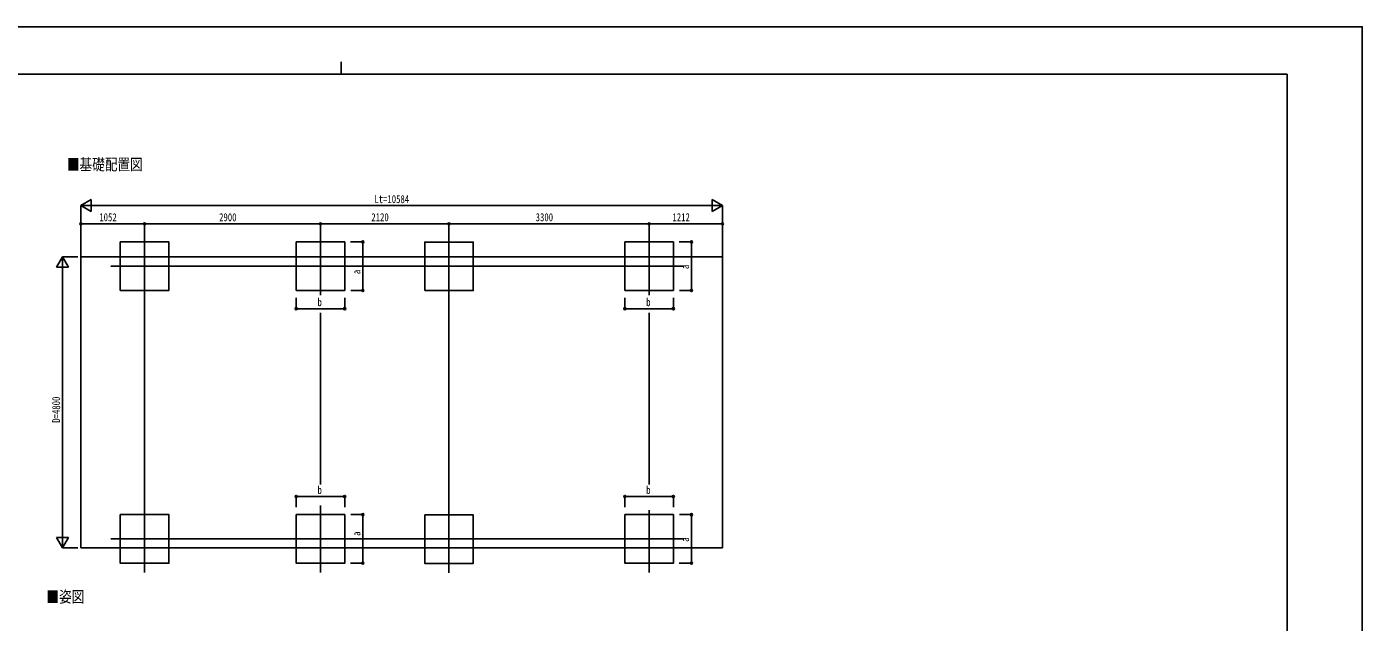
# Model space of a CAD drawing. Units: millimetres, scale not verified. Extents: x -16820 to 16820, y -11880 to 11880.
# Drawn here: x -5205 to 16820, y 2062 to 11880 of the extents above; entities that cross this region are included whole.
import ezdxf
from ezdxf.enums import TextEntityAlignment as Align

# ---------------------------------------------------------------- set-up
doc = ezdxf.new("R2010")
doc.units = ezdxf.units.MM
doc.header["$LTSCALE"] = 40
for name, color, linetype in [('0-2_USER1', 3, 'Continuous'), ('0-3_YKK_12', 2, 'Continuous'), ('0-5_YKK_A1', 4, 'Continuous'), ('0-6_YKK_D', 6, 'Continuous'), ('0-7_YKK_ZWAK', 7, 'Continuous')]:
    doc.layers.add(name, color=color, linetype=linetype)
doc.styles.add('ＭＳ ゴシック', font='')
doc.styles.get('ＭＳ ゴシック').set_extended_font_data('MS Gothic')

msp = doc.modelspace()

# ---------------------------------------------------------------- linework, layer by layer
at = {"layer": '0-3_YKK_12'}
for p, q in [((-3261.3, 8488.08), (-3261.3, 7381.42)), ((-361.3, 8488.08), (-361.3, 7456.42)), ((1758.7, 8485.14), (1758.7, 7378.49)), ((5058.7, 8488.08), (5058.7, 7456.42)), ((-3819.97, 7931.82), (5632.94, 7931.82)), ((-3261.3, 2879.64), (-3261.3, 3986.3)), ((-361.3, 2879.64), (-361.3, 3986.3)), ((1758.7, 2876.71), (1758.7, 3983.36)), ((5058.7, 2879.64), (5058.7, 3911.3)), ((-3819.97, 3435.9), (5632.94, 3435.9))]:
    msp.add_line(p, q, dxfattribs=at)
at = {"layer": '0-5_YKK_A1'}
for p, q in [((-4313.4, 8086.67), (6270.8, 8086.67)), ((-4313.4, 8086.67), (-4313.4, 3286.67)), ((6270.8, 8086.67), (6270.8, 3286.67)), ((6270.8, 3286.67), (-4313.4, 3286.67))]:
    msp.add_line(p, q, dxfattribs=at)
for points in [[(-3661.1, 7531.82), (-2861.1, 7531.82), (-2861.1, 8331.82), (-3661.1, 8331.82)], [(-761.1, 7531.82), (38.9, 7531.82), (38.9, 8331.82), (-761.1, 8331.82)], [(1358.9, 7528.88), (2158.9, 7528.88), (2158.9, 8328.88), (1358.9, 8328.88)], [(4658.9, 7531.82), (5458.9, 7531.82), (5458.9, 8331.82), (4658.9, 8331.82)], [(-3661.1, 3835.9), (-2861.1, 3835.9), (-2861.1, 3035.9), (-3661.1, 3035.9)], [(-761.1, 3835.9), (38.9, 3835.9), (38.9, 3035.9), (-761.1, 3035.9)], [(1358.9, 3832.97), (2158.9, 3832.97), (2158.9, 3032.97), (1358.9, 3032.97)], [(4658.9, 3835.9), (5458.9, 3835.9), (5458.9, 3035.9), (4658.9, 3035.9)]]:
    msp.add_lwpolyline(points, close=True, dxfattribs=at)
at = {"layer": '0-6_YKK_D'}
for p, q in [((-4313.4, 8931.82), (-4140.2, 9031.82)), ((-4140.2, 8831.82), (-4140.2, 9031.82)), ((6270.8, 8931.82), (6097.59, 9031.82)), ((6097.59, 9031.82), (6097.59, 8831.82)), ((-4313.4, 8087.67), (-4313.4, 8932.82)), ((-4313.4, 8931.82), (-4140.2, 8831.82)), ((-4313.4, 8931.82), (-3966.99, 8931.82)), ((-4113.4, 8931.82), (6070.8, 8931.82)), ((6270.8, 8931.82), (5924.39, 8931.82)), ((6270.8, 8931.82), (6097.59, 8831.82)), ((6270.8, 8087.67), (6270.8, 8932.82)), ((-4313.4, 8381.82), (-4313.4, 8632.82)), ((-3261.3, 8631.82), (-4313.4, 8631.82)), ((-3261.3, 8381.82), (-3261.3, 8632.82)), ((-3261.3, 8381.82), (-3261.3, 8632.82)), ((-3261.3, 8631.82), (-361.3, 8631.82)), ((-361.3, 8381.82), (-361.3, 8632.82)), ((-361.3, 8381.82), (-361.3, 8632.82)), ((-361.3, 8631.82), (1758.7, 8631.82)), ((1758.7, 8381.82), (1758.7, 8632.82)), ((1758.7, 8381.82), (1758.7, 8632.82)), ((1758.7, 8631.82), (5058.7, 8631.82)), ((5058.7, 8381.82), (5058.7, 8632.82)), ((5058.7, 8381.82), (5058.7, 8632.82)), ((5058.7, 8631.82), (6270.8, 8631.82)), ((6270.8, 8381.82), (6270.8, 8632.82)), ((134.63, 8331.82), (339.9, 8331.82)), ((338.9, 7531.82), (338.9, 8331.82)), ((5554.63, 8331.82), (5759.9, 8331.82)), ((5758.9, 7531.82), (5758.9, 8331.82)), ((-4613.4, 8086.67), (-4713.4, 7913.46)), ((-4363.5, 8086.67), (-4614.4, 8086.67)), ((-4613.4, 8086.67), (-4513.4, 7913.46)), ((-4613.4, 8086.67), (-4613.4, 7740.26)), ((-4713.4, 7913.46), (-4513.4, 7913.46)), ((-4613.4, 3486.67), (-4613.4, 7886.67)), ((139.72, 7531.82), (339.9, 7531.82)), ((5559.72, 7531.82), (5759.9, 7531.82)), ((-3261.3, 7380.92), (-3261.3, 3986.8)), ((-761.1, 7409.73), (-761.1, 7230.82)), ((38.9, 7407.8), (38.9, 7230.82)), ((1758.7, 7377.99), (1758.7, 3983.86)), ((4658.9, 7409.73), (4658.9, 7230.82)), ((5458.9, 7407.8), (5458.9, 7230.82)), ((-761.1, 7231.82), (38.9, 7231.82)), ((-361.3, 7163.19), (-361.3, 4334.06)), ((4658.9, 7231.82), (5458.9, 7231.82)), ((5058.7, 7163.19), (5058.7, 4334.06)), ((-761.1, 3957.99), (-761.1, 4136.9)), ((-761.1, 4135.9), (38.9, 4135.9)), ((38.9, 3959.92), (38.9, 4136.9)), ((4658.9, 3957.99), (4658.9, 4136.9)), ((4658.9, 4135.9), (5458.9, 4135.9)), ((5458.9, 3959.92), (5458.9, 4136.9)), ((139.72, 3835.9), (339.9, 3835.9)), ((338.9, 3835.9), (338.9, 3035.9)), ((5559.72, 3835.9), (5759.9, 3835.9)), ((5758.9, 3835.9), (5758.9, 3035.9)), ((-4613.4, 3286.67), (-4613.4, 3633.08)), ((-4613.4, 3286.67), (-4713.4, 3459.87)), ((-4513.4, 3459.87), (-4713.4, 3459.87)), ((-4613.4, 3286.67), (-4513.4, 3459.87)), ((-4363.5, 3286.67), (-4614.4, 3286.67)), ((134.63, 3035.9), (339.9, 3035.9)), ((5554.63, 3035.9), (5759.9, 3035.9))]:
    msp.add_line(p, q, dxfattribs=at)
for centre in [(-4313.4, 8631.82), (-3261.3, 8631.82), (-3261.3, 8631.82), (-361.3, 8631.82), (-361.3, 8631.82), (1758.7, 8631.82), (1758.7, 8631.82), (5058.7, 8631.82), (5058.7, 8631.82), (6270.8, 8631.82), (338.9, 8331.82), (5758.9, 8331.82), (338.9, 7531.82), (5758.9, 7531.82), (-761.1, 7231.82), (38.9, 7231.82), (4658.9, 7231.82), (5458.9, 7231.82), (-761.1, 4135.9), (38.9, 4135.9), (4658.9, 4135.9), (5458.9, 4135.9), (338.9, 3835.9), (5758.9, 3835.9), (338.9, 3035.9), (5758.9, 3035.9)]:
    msp.add_circle(centre, 17, dxfattribs=at)
at = {"layer": '0-7_YKK_ZWAK'}
for p, q in [((-19.92, 11300), (-19.92, 11100)), ((15580.08, 11100), (-15619.92, 11100)), ((15580.08, 11100), (15580.08, -10100))]:
    msp.add_line(p, q, dxfattribs=at)
msp.add_lwpolyline([(-16820, -11880), (16820, -11880), (16820, 11880), (-16820, 11880)], close=True, dxfattribs=at)

# ---------------------------------------------------------------- texts
at = {"layer": '0-2_USER1', "style": 'ＭＳ ゴシック', "width": 0.8}
for s, p in [('■基礎配置図', (-4541.11, 9457.25)), ('■姿図', (-4878.92, 2329.74))]:
    msp.add_text(s, height=190.6, dxfattribs=at).set_placement(p, align=Align.BOTTOM_LEFT)
at = {"layer": '0-6_YKK_D', "style": 'ＭＳ ゴシック', "width": 0.8}
for s, p in [('Lt=10584', (527.5, 8932.82)), ('1052', (-4008.15, 8633.48)), ('2900', (-2032.1, 8633.48)), ('2120', (477.9, 8634.04)), ('3300', (3187.9, 8634.04)), ('1212', (5443.95, 8633.48)), ('b', (-409.1, 7233.48)), ('b', (5010.9, 7233.48)), ('b', (-409.1, 4137.57)), ('b', (5010.9, 4137.57))]:
    msp.add_text(s, height=132, dxfattribs=at).set_placement(p, align=Align.BOTTOM_LEFT)
for s, p in [('a', (5757.23, 7883.82)), ('a', (337.23, 7800.96)), ('D=4800', (-4614.4, 5350.67)), ('a', (337.23, 3486.1)), ('a', (5757.23, 3387.9))]:
    msp.add_text(s, height=132, rotation=90, dxfattribs=at).set_placement(p, align=Align.BOTTOM_LEFT)

doc.saveas('drawing.dxf')
